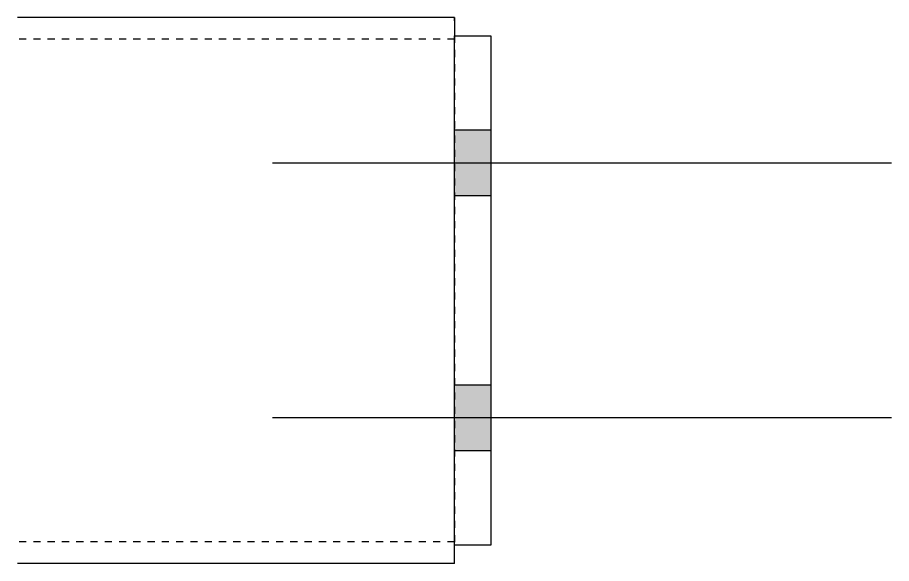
# Model space of a CAD drawing. Header units: millimetres. Extents: x 7 to 42212, y 5 to 1648.
# Drawn here: x 4707.7 to 4947.7, y 11.7 to 161.7 of the extents above; entities that cross this region are included whole.
import ezdxf

# ---------------------------------------------------------------- set-up
doc = ezdxf.new("R2010")
doc.units = ezdxf.units.MM
doc.linetypes.add('DXK_LINE_DOT2', pattern=[3.9198, 1.9599, -1.9599])
doc.layers.add('STÅL', color=7, linetype='Continuous')

msp = doc.modelspace()

# ---------------------------------------------------------------- hatches: boundary and pattern name
at = {"layer": 'STÅL', "linetype": 'Continuous'}
for points in [[(4827.67, 130.7), (4827.67, 112.7), (4837.67, 112.7), (4837.67, 130.7)], [(4827.67, 60.7), (4827.67, 42.7), (4837.67, 42.7), (4837.67, 60.7)]]:
    msp.add_hatch(color=96, dxfattribs=at).paths.add_polyline_path(points)

# ---------------------------------------------------------------- linework, layer by layer
at = {"layer": 'STÅL', "color": 2, "linetype": 'Continuous'}
for p, q in [((4827.67, 161.7), (4707.67, 161.7)), ((4827.67, 161.7), (4827.67, 160.79)), ((4827.67, 160.79), (4827.67, 156.7)), ((4827.67, 16.7), (4827.67, 156.7)), ((4827.67, 156.7), (4837.67, 156.7)), ((4837.67, 156.7), (4837.67, 16.7)), ((4837.67, 16.7), (4827.67, 16.7)), ((4827.67, 11.7), (4827.67, 16.7)), ((4827.67, 11.7), (4707.67, 11.7))]:
    msp.add_line(p, q, dxfattribs=at)
at = {"layer": 'STÅL', "color": 7, "linetype": 'DXK_LINE_DOT2'}
for p, q in [((4827.67, 160.79), (4827.67, 161.7)), ((4827.67, 156.7), (4827.67, 16.7)), ((4827.67, 155.7), (4707.67, 155.7)), ((4827.67, 17.7), (4707.67, 17.7))]:
    msp.add_line(p, q, dxfattribs=at)
at = {"layer": 'STÅL', "color": 96, "linetype": 'Continuous'}
for p, q in [((4837.67, 130.7), (4827.67, 130.7)), ((4947.67, 121.7), (4777.67, 121.7)), ((4837.67, 112.7), (4827.67, 112.7)), ((4837.67, 60.7), (4827.67, 60.7)), ((4947.67, 51.7), (4777.67, 51.7)), ((4837.67, 42.7), (4827.67, 42.7))]:
    msp.add_line(p, q, dxfattribs=at)

doc.saveas('drawing.dxf')
